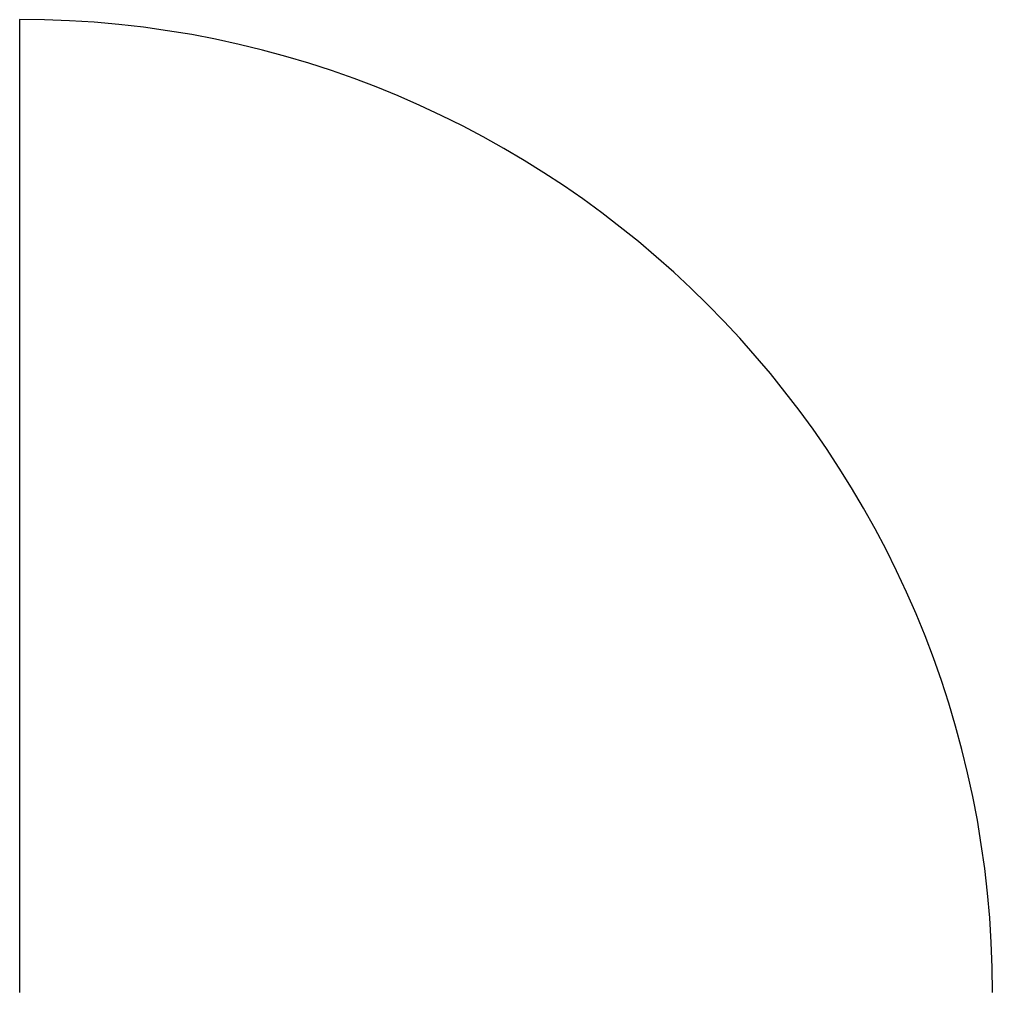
# Model space of a CAD drawing. Extents: x -0.5 to 0.5, y 0 to 1.
import ezdxf

# ---------------------------------------------------------------- set-up
doc = ezdxf.new("R2010")
doc.units = 0
doc.header["$LTSCALE"] = 300
doc.header["$MEASUREMENT"] = 0
doc.layers.get('0').update_dxf_attribs({"linetype": 'CONTINUOUS'})

msp = doc.modelspace()

# ---------------------------------------------------------------- linework, layer by layer
at = {"color": 11}
msp.add_line((-0.5, 1), (-0.5, 0), dxfattribs=at)
at = {"color": 3}
msp.add_arc((-0.5, 0), 1, 0, 90, dxfattribs=at)

doc.saveas('drawing.dxf')
